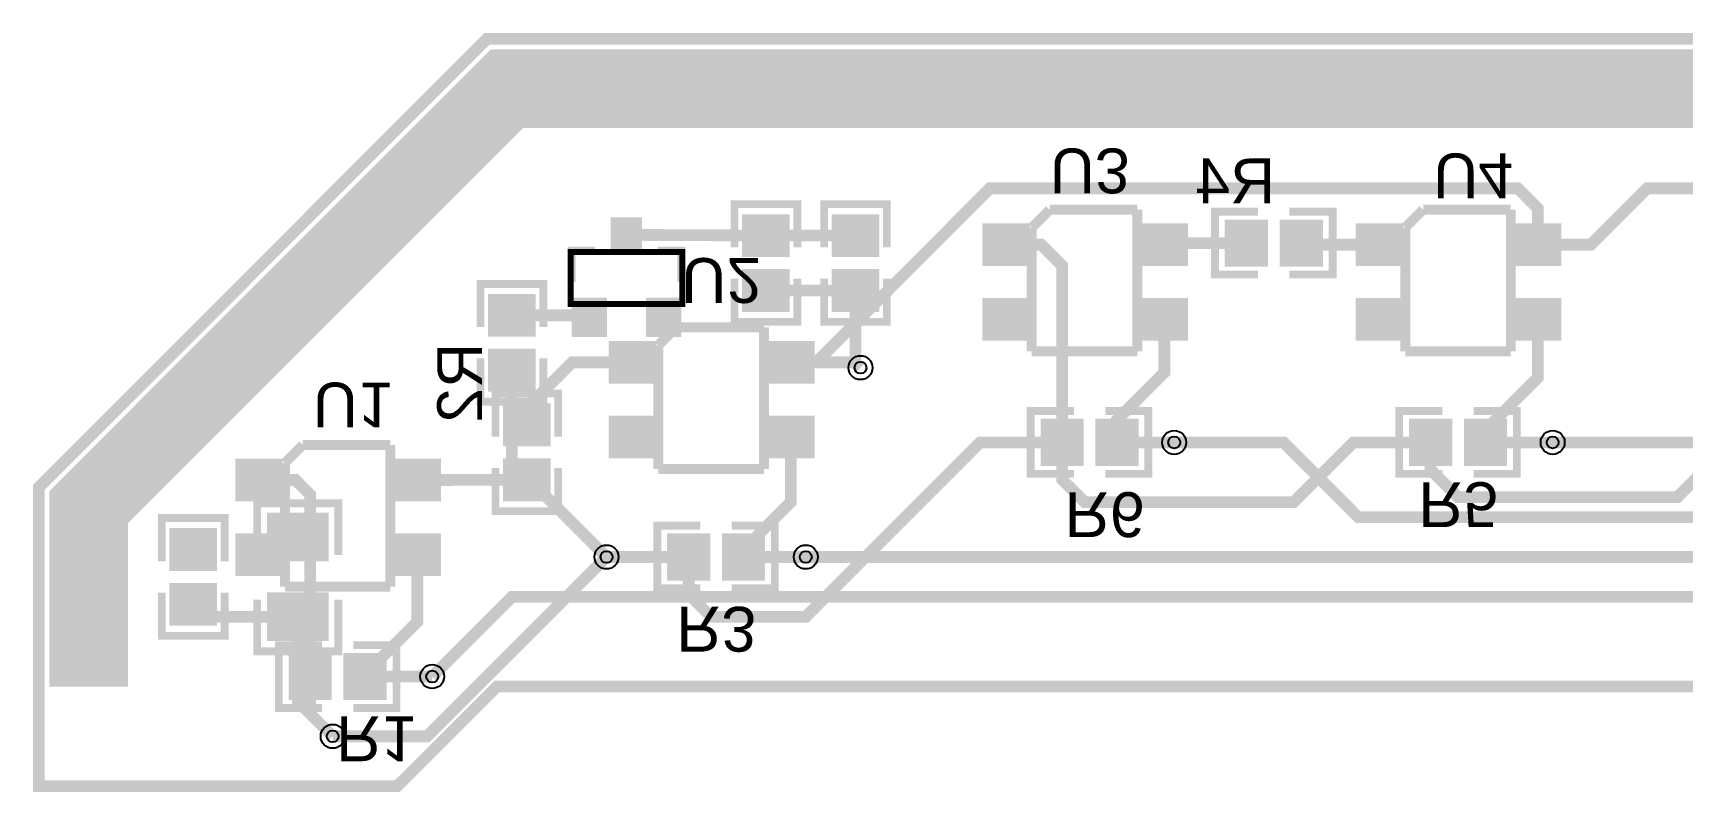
# Model space of a CAD drawing. Header units: millimetres. Extents: x -47 to 73, y 0 to 29.
# Drawn here: x -47.39 to -5.34, y 9.78 to 29.36 of the extents above; entities that cross this region are included whole.
import ezdxf

# ---------------------------------------------------------------- set-up
doc = ezdxf.new("R2010")
doc.units = ezdxf.units.MM
for name, color, linetype, true_color in [('BoardOutLine', 7, 'Continuous', 0xff00ff), ('BottomLayer', 7, 'Continuous', 0x0000ff), ('BottomPasteMaskLayer', 7, 'Continuous', 0x800000), ('BottomSilkLayer', 7, 'Continuous', 0x66cc33), ('BottomSolderMaskLayer', 7, 'Continuous', 0xaa00ff), ('Document', 7, 'Continuous', 0xffffff), ('Hole', 7, 'Continuous', 0x222222), ('Multi-Layer', 7, 'Continuous', 0xc0c0c0), ('TopLayer', 7, 'Continuous', 0xff0000), ('TopPasteMaskLayer', 7, 'Continuous', 0x808080), ('TopSilkLayer', 7, 'Continuous', 0xffcc00), ('TopSolderMaskLayer', 7, 'Continuous', 0x800080)]:
    doc.layers.add(name, color=color, linetype=linetype, true_color=true_color)
doc.styles.get("Standard").update_dxf_attribs({"font": 'arial.ttf'})

msp = doc.modelspace()

# ---------------------------------------------------------------- hatches: boundary and pattern name
at = {"layer": 'BottomLayer'}
for points in [[(-22.029, 23.465), (-22.029, 24.466), (-23.129, 24.466), (-23.129, 23.465)], [(-17.992, 23.465), (-17.992, 24.466), (-19.091, 24.466), (-19.091, 23.465)], [(-15.948, 24.553), (-16.948, 24.553), (-16.948, 23.453), (-15.948, 23.453)], [(-14.548, 24.553), (-15.548, 24.553), (-15.548, 23.453), (-14.548, 23.453)], [(-12.504, 23.465), (-12.504, 24.466), (-13.604, 24.466), (-13.604, 23.465)], [(-8.467, 23.465), (-8.467, 24.466), (-9.566, 24.466), (-9.566, 23.465)], [(-22.029, 21.56), (-22.029, 22.561), (-23.129, 22.561), (-23.129, 21.56)], [(-17.992, 21.56), (-17.992, 22.561), (-19.091, 22.561), (-19.091, 21.56)], [(-12.504, 21.56), (-12.504, 22.561), (-13.604, 22.561), (-13.604, 21.56)], [(-8.467, 21.56), (-8.467, 22.561), (-9.566, 22.561), (-9.566, 21.56)], [(-31.554, 20.465), (-31.554, 21.466), (-32.654, 21.466), (-32.654, 20.465)], [(-27.517, 20.465), (-27.517, 21.466), (-28.616, 21.466), (-28.616, 20.465)], [(-35.348, 19.869), (-35.348, 18.869), (-34.248, 18.869), (-34.248, 19.869)], [(-31.554, 18.56), (-31.554, 19.561), (-32.654, 19.561), (-32.654, 18.56)], [(-27.517, 18.56), (-27.517, 19.561), (-28.616, 19.561), (-28.616, 18.56)], [(-21.647, 18.373), (-20.647, 18.373), (-20.647, 19.473), (-21.647, 19.473)], [(-20.247, 18.373), (-19.247, 18.373), (-19.247, 19.473), (-20.247, 19.473)], [(-12.249, 18.373), (-11.249, 18.373), (-11.249, 19.473), (-12.249, 19.473)], [(-10.849, 18.373), (-9.849, 18.373), (-9.849, 19.473), (-10.849, 19.473)], [(-41.079, 17.465), (-41.079, 18.466), (-42.179, 18.466), (-42.179, 17.465)], [(-37.042, 17.465), (-37.042, 18.466), (-38.141, 18.466), (-38.141, 17.465)], [(-35.348, 18.469), (-35.348, 17.469), (-34.248, 17.469), (-34.248, 18.469)], [(-41.079, 15.56), (-41.079, 16.561), (-42.179, 16.561), (-42.179, 15.56)], [(-37.042, 15.56), (-37.042, 16.561), (-38.141, 16.561), (-38.141, 15.56)], [(-31.172, 15.452), (-30.172, 15.452), (-30.172, 16.552), (-31.172, 16.552)], [(-29.772, 15.452), (-28.772, 15.452), (-28.772, 16.552), (-29.772, 16.552)], [(-40.824, 12.404), (-39.824, 12.404), (-39.824, 13.504), (-40.824, 13.504)], [(-39.424, 12.404), (-38.424, 12.404), (-38.424, 13.504), (-39.424, 13.504)]]:
    msp.add_hatch(color=256, dxfattribs=at).paths.add_polyline_path(points)
at = {"layer": 'BottomPasteMaskLayer'}
for points in [[(-22.029, 23.465), (-22.029, 24.466), (-23.129, 24.466), (-23.129, 23.465)], [(-17.992, 23.465), (-17.992, 24.466), (-19.091, 24.466), (-19.091, 23.465)], [(-15.948, 24.553), (-16.948, 24.553), (-16.948, 23.453), (-15.948, 23.453)], [(-14.548, 24.553), (-15.548, 24.553), (-15.548, 23.453), (-14.548, 23.453)], [(-12.504, 23.465), (-12.504, 24.466), (-13.604, 24.466), (-13.604, 23.465)], [(-8.467, 23.465), (-8.467, 24.466), (-9.566, 24.466), (-9.566, 23.465)], [(-22.029, 21.56), (-22.029, 22.561), (-23.129, 22.561), (-23.129, 21.56)], [(-17.992, 21.56), (-17.992, 22.561), (-19.091, 22.561), (-19.091, 21.56)], [(-12.504, 21.56), (-12.504, 22.561), (-13.604, 22.561), (-13.604, 21.56)], [(-8.467, 21.56), (-8.467, 22.561), (-9.566, 22.561), (-9.566, 21.56)], [(-31.554, 20.465), (-31.554, 21.466), (-32.654, 21.466), (-32.654, 20.465)], [(-27.517, 20.465), (-27.517, 21.466), (-28.616, 21.466), (-28.616, 20.465)], [(-35.348, 19.869), (-35.348, 18.869), (-34.248, 18.869), (-34.248, 19.869)], [(-31.554, 18.56), (-31.554, 19.561), (-32.654, 19.561), (-32.654, 18.56)], [(-27.517, 18.56), (-27.517, 19.561), (-28.616, 19.561), (-28.616, 18.56)], [(-21.647, 18.373), (-20.647, 18.373), (-20.647, 19.473), (-21.647, 19.473)], [(-20.247, 18.373), (-19.247, 18.373), (-19.247, 19.473), (-20.247, 19.473)], [(-12.249, 18.373), (-11.249, 18.373), (-11.249, 19.473), (-12.249, 19.473)], [(-10.849, 18.373), (-9.849, 18.373), (-9.849, 19.473), (-10.849, 19.473)], [(-41.079, 17.465), (-41.079, 18.466), (-42.179, 18.466), (-42.179, 17.465)], [(-37.042, 17.465), (-37.042, 18.466), (-38.141, 18.466), (-38.141, 17.465)], [(-35.348, 18.469), (-35.348, 17.469), (-34.248, 17.469), (-34.248, 18.469)], [(-41.079, 15.56), (-41.079, 16.561), (-42.179, 16.561), (-42.179, 15.56)], [(-37.042, 15.56), (-37.042, 16.561), (-38.141, 16.561), (-38.141, 15.56)], [(-31.172, 15.452), (-30.172, 15.452), (-30.172, 16.552), (-31.172, 16.552)], [(-29.772, 15.452), (-28.772, 15.452), (-28.772, 16.552), (-29.772, 16.552)], [(-40.824, 12.404), (-39.824, 12.404), (-39.824, 13.504), (-40.824, 13.504)], [(-39.424, 12.404), (-38.424, 12.404), (-38.424, 13.504), (-39.424, 13.504)]]:
    msp.add_hatch(color=256, dxfattribs=at).paths.add_polyline_path(points)
at = {"layer": 'BottomSolderMaskLayer'}
for points in [[(-21.974, 23.419), (-21.974, 24.512), (-23.185, 24.512), (-23.185, 23.419)], [(-17.936, 23.419), (-17.936, 24.512), (-19.146, 24.512), (-19.146, 23.419)], [(-15.897, 24.604), (-16.999, 24.604), (-16.999, 23.402), (-15.897, 23.402)], [(-14.497, 24.604), (-15.599, 24.604), (-15.599, 23.402), (-14.497, 23.402)], [(-12.449, 23.419), (-12.449, 24.512), (-13.66, 24.512), (-13.66, 23.419)], [(-8.411, 23.419), (-8.411, 24.512), (-9.621, 24.512), (-9.621, 23.419)], [(-21.974, 21.514), (-21.974, 22.607), (-23.185, 22.607), (-23.185, 21.514)], [(-17.936, 21.514), (-17.936, 22.607), (-19.146, 22.607), (-19.146, 21.514)], [(-12.449, 21.514), (-12.449, 22.607), (-13.66, 22.607), (-13.66, 21.514)], [(-8.411, 21.514), (-8.411, 22.607), (-9.621, 22.607), (-9.621, 21.514)], [(-31.499, 20.419), (-31.499, 21.512), (-32.71, 21.512), (-32.71, 20.419)], [(-27.461, 20.419), (-27.461, 21.512), (-28.671, 21.512), (-28.671, 20.419)], [(-35.404, 19.915), (-35.404, 18.823), (-34.192, 18.823), (-34.192, 19.915)], [(-31.499, 18.514), (-31.499, 19.607), (-32.71, 19.607), (-32.71, 18.514)], [(-27.461, 18.514), (-27.461, 19.607), (-28.671, 19.607), (-28.671, 18.514)], [(-21.698, 18.322), (-20.596, 18.322), (-20.596, 19.524), (-21.698, 19.524)], [(-20.298, 18.322), (-19.196, 18.322), (-19.196, 19.524), (-20.298, 19.524)], [(-12.3, 18.322), (-11.198, 18.322), (-11.198, 19.524), (-12.3, 19.524)], [(-10.9, 18.322), (-9.798, 18.322), (-9.798, 19.524), (-10.9, 19.524)], [(-41.024, 17.419), (-41.024, 18.512), (-42.235, 18.512), (-42.235, 17.419)], [(-36.986, 17.419), (-36.986, 18.512), (-38.196, 18.512), (-38.196, 17.419)], [(-35.404, 18.515), (-35.404, 17.423), (-34.192, 17.423), (-34.192, 18.515)], [(-41.024, 15.514), (-41.024, 16.607), (-42.235, 16.607), (-42.235, 15.514)], [(-36.986, 15.514), (-36.986, 16.607), (-38.196, 16.607), (-38.196, 15.514)], [(-31.223, 15.401), (-30.121, 15.401), (-30.121, 16.603), (-31.223, 16.603)], [(-29.823, 15.401), (-28.721, 15.401), (-28.721, 16.603), (-29.823, 16.603)], [(-40.875, 12.353), (-39.773, 12.353), (-39.773, 13.555), (-40.875, 13.555)], [(-39.475, 12.353), (-38.373, 12.353), (-38.373, 13.555), (-39.475, 13.555)]]:
    msp.add_hatch(color=256, dxfattribs=at).paths.add_polyline_path(points)
at = {"layer": 'TopLayer'}
for points in [[(-32.658, 24.664), (-31.858, 24.664), (-31.858, 23.764), (-32.658, 23.764)], [(-28.152, 24.695), (-28.152, 23.695), (-29.252, 23.695), (-29.252, 24.695)], [(-25.866, 24.695), (-25.866, 23.695), (-26.966, 23.695), (-26.966, 24.695)], [(-28.152, 23.295), (-28.152, 22.295), (-29.252, 22.295), (-29.252, 23.295)], [(-25.866, 23.295), (-25.866, 22.295), (-26.966, 22.295), (-26.966, 23.295)], [(-35.729, 21.663), (-35.729, 22.663), (-34.629, 22.663), (-34.629, 21.663)], [(-33.608, 22.564), (-32.808, 22.564), (-32.808, 21.664), (-33.608, 21.664)], [(-31.708, 22.564), (-30.908, 22.564), (-30.908, 21.664), (-31.708, 21.664)], [(-35.729, 20.263), (-35.729, 21.263), (-34.629, 21.263), (-34.629, 20.263)], [(-41.365, 15.93), (-41.365, 17.09), (-39.915, 17.09), (-39.915, 15.93)], [(-42.757, 16.694), (-42.757, 15.694), (-43.857, 15.694), (-43.857, 16.694)], [(-42.757, 15.294), (-42.757, 14.294), (-43.857, 14.294), (-43.857, 15.294)], [(-41.365, 13.898), (-41.365, 15.058), (-39.915, 15.058), (-39.915, 13.898)]]:
    msp.add_hatch(color=256, dxfattribs=at).paths.add_polyline_path(points)
at = {"layer": 'TopPasteMaskLayer'}
for points in [[(-28.152, 24.695), (-28.152, 23.695), (-29.252, 23.695), (-29.252, 24.695)], [(-25.866, 24.695), (-25.866, 23.695), (-26.966, 23.695), (-26.966, 24.695)], [(-28.152, 23.295), (-28.152, 22.295), (-29.252, 22.295), (-29.252, 23.295)], [(-25.866, 23.295), (-25.866, 22.295), (-26.966, 22.295), (-26.966, 23.295)], [(-35.729, 21.663), (-35.729, 22.663), (-34.629, 22.663), (-34.629, 21.663)], [(-33.608, 22.564), (-32.808, 22.564), (-32.808, 21.664), (-33.608, 21.664)], [(-31.708, 22.564), (-30.908, 22.564), (-30.908, 21.664), (-31.708, 21.664)], [(-35.729, 20.263), (-35.729, 21.263), (-34.629, 21.263), (-34.629, 20.263)], [(-41.365, 15.93), (-41.365, 17.09), (-39.915, 17.09), (-39.915, 15.93)], [(-42.757, 16.694), (-42.757, 15.694), (-43.857, 15.694), (-43.857, 16.694)], [(-42.757, 15.294), (-42.757, 14.294), (-43.857, 14.294), (-43.857, 15.294)], [(-41.365, 13.898), (-41.365, 15.058), (-39.915, 15.058), (-39.915, 13.898)]]:
    msp.add_hatch(color=256, dxfattribs=at).paths.add_polyline_path(points)
at = {"layer": 'TopSolderMaskLayer'}
for points in [[(-28.096, 24.741), (-28.096, 23.649), (-29.308, 23.649), (-29.308, 24.741)], [(-25.81, 24.741), (-25.81, 23.649), (-27.022, 23.649), (-27.022, 24.741)], [(-28.096, 23.341), (-28.096, 22.249), (-29.308, 22.249), (-29.308, 23.341)], [(-25.81, 23.341), (-25.81, 22.249), (-27.022, 22.249), (-27.022, 23.341)], [(-35.785, 21.617), (-35.785, 22.709), (-34.573, 22.709), (-34.573, 21.617)], [(-33.659, 22.615), (-32.757, 22.615), (-32.757, 21.613), (-33.659, 21.613)], [(-31.759, 22.615), (-30.857, 22.615), (-30.857, 21.613), (-31.759, 21.613)], [(-35.785, 20.217), (-35.785, 21.309), (-34.573, 21.309), (-34.573, 20.217)], [(-41.428, 15.889), (-41.428, 17.131), (-39.852, 17.131), (-39.852, 15.889)], [(-42.701, 16.74), (-42.701, 15.648), (-43.913, 15.648), (-43.913, 16.74)], [(-42.701, 15.34), (-42.701, 14.248), (-43.913, 14.248), (-43.913, 15.34)], [(-41.428, 13.857), (-41.428, 15.099), (-39.852, 15.099), (-39.852, 13.857)]]:
    msp.add_hatch(color=256, dxfattribs=at).paths.add_polyline_path(points)

# ---------------------------------------------------------------- linework, layer by layer
at = {"layer": 'BoardOutLine', "const_width": 0.3}
msp.add_lwpolyline([(0, 12.7), (-35.56, 12.7), (-38.1, 10.16), (-47.244, 10.16), (-47.244, 17.78), (-35.814, 29.21), (61.341, 29.21), (72.644, 17.907), (72.644, 10.16), (63.5, 10.16), (60.96, 12.7), (25.4, 12.7)], dxfattribs=at)
at = {"layer": 'BottomLayer', "const_width": 0.3}
for points in [[(-9.016, 23.965), (-9.016, 24.891), (-9.525, 25.4), (-22.987, 25.4), (-27.422, 20.965), (-28.066, 20.965)], [(10.27, 23.965), (10.27, 24.655), (9.525, 25.4), (-6.223, 25.4), (-7.658, 23.965), (-9.016, 23.965)], [(-22.579, 23.965), (-21.679, 23.965), (-21.147, 23.433), (-21.147, 18.923)], [(-18.541, 23.965), (-18.504, 24.003), (-16.448, 24.003)], [(-15.048, 24.003), (-15.01, 23.965), (-13.054, 23.965)], [(-19.747, 18.923), (-19.747, 19.496), (-18.541, 20.702), (-18.541, 22.06)], [(-10.349, 18.923), (-10.349, 19.242), (-9.016, 20.575), (-9.016, 22.06)], [(-34.798, 19.369), (-34.798, 19.812), (-33.645, 20.965), (-32.104, 20.965)], [(-28.066, 20.965), (-26.426, 20.965), (-26.289, 20.828)], [(-30.672, 16.002), (-30.672, 15.051), (-30.099, 14.478), (-27.686, 14.478), (-23.241, 18.923), (-21.147, 18.923)], [(-29.272, 16.002), (-29.272, 16.194), (-28.066, 17.4), (-28.066, 19.06)], [(-21.147, 18.923), (-21.147, 17.972), (-20.574, 17.399), (-15.24, 17.399), (-13.716, 18.923), (-11.749, 18.923)], [(-19.747, 18.923), (-18.288, 18.923)], [(-11.749, 18.923), (-11.749, 18.226), (-11.049, 17.526), (-5.461, 17.526), (-4.064, 18.923), (-2.224, 18.923)], [(-10.349, 18.923), (-8.636, 18.923)], [(-41.629, 17.965), (-40.698, 17.965), (-40.324, 17.591), (-40.324, 12.954)], [(-37.592, 17.965), (-34.798, 17.968)], [(-39.751, 11.43), (-39.751, 11.43), (-37.338, 11.43), (-32.766, 16.002)], [(-38.924, 12.954), (-38.924, 13.019), (-37.591, 14.352), (-37.591, 16.06)], [(-32.766, 16.002), (-32.766, 16.002), (-30.672, 16.002)], [(-29.272, 16.002), (-27.686, 16.002)], [(-40.324, 12.954), (-40.324, 12.003), (-39.751, 11.43)], [(-38.924, 12.954), (-37.211, 12.954)]]:
    msp.add_lwpolyline(points, dxfattribs=at)
at = {"layer": 'BottomSilkLayer'}
for points, const_width in [([(-21.463, 24.854), (-21.92, 24.397)], 0.254), ([(-21.463, 24.854), (-19.228, 24.854)], 0.254), ([(-19.228, 21.247), (-19.228, 24.854)], 0.254), ([(-16.148, 24.803), (-17.248, 24.803), (-17.248, 23.203), (-16.148, 23.203)], 0.2), ([(-15.348, 24.803), (-14.248, 24.803), (-14.248, 23.803), (-14.248, 23.203), (-15.348, 23.203)], 0.2), ([(-11.938, 24.854), (-12.395, 24.397)], 0.254), ([(-11.938, 24.854), (-9.703, 24.854)], 0.254), ([(-9.703, 21.247), (-9.703, 24.854)], 0.254), ([(-21.92, 21.247), (-21.92, 24.397)], 0.254), ([(-12.395, 21.247), (-12.395, 24.397)], 0.254), ([(-30.988, 21.854), (-31.445, 21.397)], 0.254), ([(-30.988, 21.854), (-28.753, 21.854)], 0.254), ([(-28.753, 18.247), (-28.753, 21.854)], 0.254), ([(-31.445, 18.247), (-31.445, 21.397)], 0.254), ([(-21.92, 21.247), (-19.228, 21.247)], 0.254), ([(-12.395, 21.247), (-9.703, 21.247)], 0.254), ([(-35.598, 19.069), (-35.598, 20.169), (-34.598, 20.169), (-33.998, 20.169), (-33.998, 19.069)], 0.2), ([(-20.847, 18.123), (-21.947, 18.123), (-21.947, 19.123), (-21.947, 19.723), (-20.847, 19.723)], 0.2), ([(-20.047, 18.123), (-18.947, 18.123), (-18.947, 19.723), (-20.047, 19.723)], 0.2), ([(-11.449, 18.123), (-12.549, 18.123), (-12.549, 19.123), (-12.549, 19.723), (-11.449, 19.723)], 0.2), ([(-10.649, 18.123), (-9.549, 18.123), (-9.549, 19.723), (-10.649, 19.723)], 0.2), ([(-40.513, 18.854), (-40.97, 18.397)], 0.254), ([(-40.513, 18.854), (-38.278, 18.854)], 0.254), ([(-38.278, 15.247), (-38.278, 18.854)], 0.254), ([(-40.97, 15.247), (-40.97, 18.397)], 0.254), ([(-35.598, 18.269), (-35.598, 17.169), (-33.998, 17.169), (-33.998, 18.269)], 0.2), ([(-31.445, 18.247), (-28.753, 18.247)], 0.254), ([(-30.372, 15.202), (-31.472, 15.202), (-31.472, 16.202), (-31.472, 16.802), (-30.372, 16.802)], 0.2), ([(-29.572, 15.202), (-28.472, 15.202), (-28.472, 16.802), (-29.572, 16.802)], 0.2), ([(-40.97, 15.247), (-38.278, 15.247)], 0.254), ([(-40.024, 12.154), (-41.124, 12.154), (-41.124, 13.154), (-41.124, 13.754), (-40.024, 13.754)], 0.2), ([(-39.224, 12.154), (-38.124, 12.154), (-38.124, 13.754), (-39.224, 13.754)], 0.2)]:
    msp.add_lwpolyline(points, dxfattribs=dict(at, const_width=const_width))
at = {"layer": 'Document', "const_width": 2}
for points in [[(-22.86, 27.94), (-28.702, 27.94), (-35.306, 27.94), (-45.974, 17.272), (-45.974, 12.7)], [(-22.86, 27.94), (48.26, 27.94)]]:
    msp.add_lwpolyline(points, dxfattribs=at)
at = {"layer": 'Document', "const_width": 0.152}
msp.add_lwpolyline([(-30.836, 23.774), (-30.836, 22.454), (-33.68, 22.454), (-33.68, 23.774), (-30.836, 23.774)], close=True, dxfattribs=at)
at = {"layer": 'Hole'}
for centre in [(-26.289, 20.828), (-18.288, 18.923), (-8.636, 18.923), (-32.766, 16.002), (-27.686, 16.002), (-37.211, 12.954), (-39.751, 11.43)]:
    msp.add_circle(centre, 0.152, dxfattribs=at)
at = {"layer": 'Multi-Layer'}
for centre in [(-26.289, 20.828), (-18.288, 18.923), (-8.636, 18.923), (-32.766, 16.002), (-27.686, 16.002), (-37.211, 12.954), (-39.751, 11.43)]:
    msp.add_circle(centre, 0.305, dxfattribs=at)
at = {"layer": 'TopLayer', "const_width": 0.3}
for points in [[(-32.258, 24.214), (-28.702, 24.196)], [(-28.702, 24.195), (-26.416, 24.195)], [(-28.702, 22.795), (-26.416, 22.795)], [(-26.416, 22.795), (-26.416, 20.955), (-26.289, 20.828)], [(-35.179, 22.163), (-33.257, 22.163), (-33.208, 22.114)], [(-35.179, 20.763), (-35.179, 18.415), (-32.766, 16.002)], [(-18.288, 18.923), (-15.502, 18.923), (-13.597, 17.018), (-0.381, 17.018), (5.405, 11.232), (9.03, 11.232)], [(9.03, 11.882), (5.898, 11.882), (-1.143, 18.923), (-8.636, 18.923)], [(-27.686, 16.002), (-0.681, 16.002), (4.74, 10.582), (9.03, 10.582)], [(-43.307, 14.794), (-42.991, 14.478), (-40.64, 14.478)], [(9.03, 9.931), (4.318, 9.931), (-0.762, 14.986), (-35.179, 14.986), (-37.211, 12.954)], [(-39.751, 11.43), (-40.64, 12.319), (-40.64, 14.478)]]:
    msp.add_lwpolyline(points, dxfattribs=at)
at = {"layer": 'TopSilkLayer'}
for points, const_width in [([(-27.902, 23.895), (-27.902, 24.995), (-28.902, 24.995), (-29.502, 24.995), (-29.502, 23.895)], 0.2), ([(-25.616, 23.895), (-25.616, 24.995), (-26.616, 24.995), (-27.216, 24.995), (-27.216, 23.895)], 0.2), ([(-33.058, 23.814), (-33.658, 23.814), (-33.658, 23.014)], 0.203), ([(-31.458, 23.814), (-30.858, 23.814), (-30.858, 23.014)], 0.203), ([(-27.902, 23.095), (-27.902, 21.995), (-29.502, 21.995), (-29.502, 23.095)], 0.2), ([(-25.616, 23.095), (-25.616, 21.995), (-27.216, 21.995), (-27.216, 23.095)], 0.2), ([(-35.979, 21.863), (-35.979, 22.963), (-34.379, 22.963), (-34.379, 21.863)], 0.2), ([(-35.979, 21.063), (-35.979, 19.963), (-34.979, 19.963), (-34.379, 19.963), (-34.379, 21.063)], 0.2), ([(-39.605, 16.049), (-39.605, 17.369), (-41.675, 17.369), (-41.675, 16.049)], 0.2), ([(-42.507, 15.894), (-42.507, 16.994), (-43.507, 16.994), (-44.107, 16.994), (-44.107, 15.894)], 0.2), ([(-42.507, 15.094), (-42.507, 13.994), (-44.107, 13.994), (-44.107, 15.094)], 0.2), ([(-39.605, 14.917), (-39.605, 13.597), (-41.675, 13.597), (-41.675, 14.917)], 0.2)]:
    msp.add_lwpolyline(points, dxfattribs=dict(at, const_width=const_width))

# ---------------------------------------------------------------- texts
at = {"layer": 'BottomSilkLayer', "text_generation_flag": 2}
for s, rotation, p in [('U3', 180, (-21.463, 26.416)), ('U4', 180, (-11.684, 26.289)), ('U2', 180, (-30.861, 23.622)), ('R2', 90, (-35.941, 21.463)), ('U1', 180, (-40.259, 20.447)), ('R6', 180, (-21.082, 17.653)), ('R5', 180, (-12.065, 17.907)), ('R3', 180, (-30.988, 14.732)), ('R1', 180, (-39.662, 11.938))]:
    msp.add_text(s, height=1.143, rotation=rotation, dxfattribs=at).set_placement(p)
msp.add_text('R4', height=1.143, dxfattribs=at).set_placement((-15.71, 25.019))

doc.saveas('drawing.dxf')
